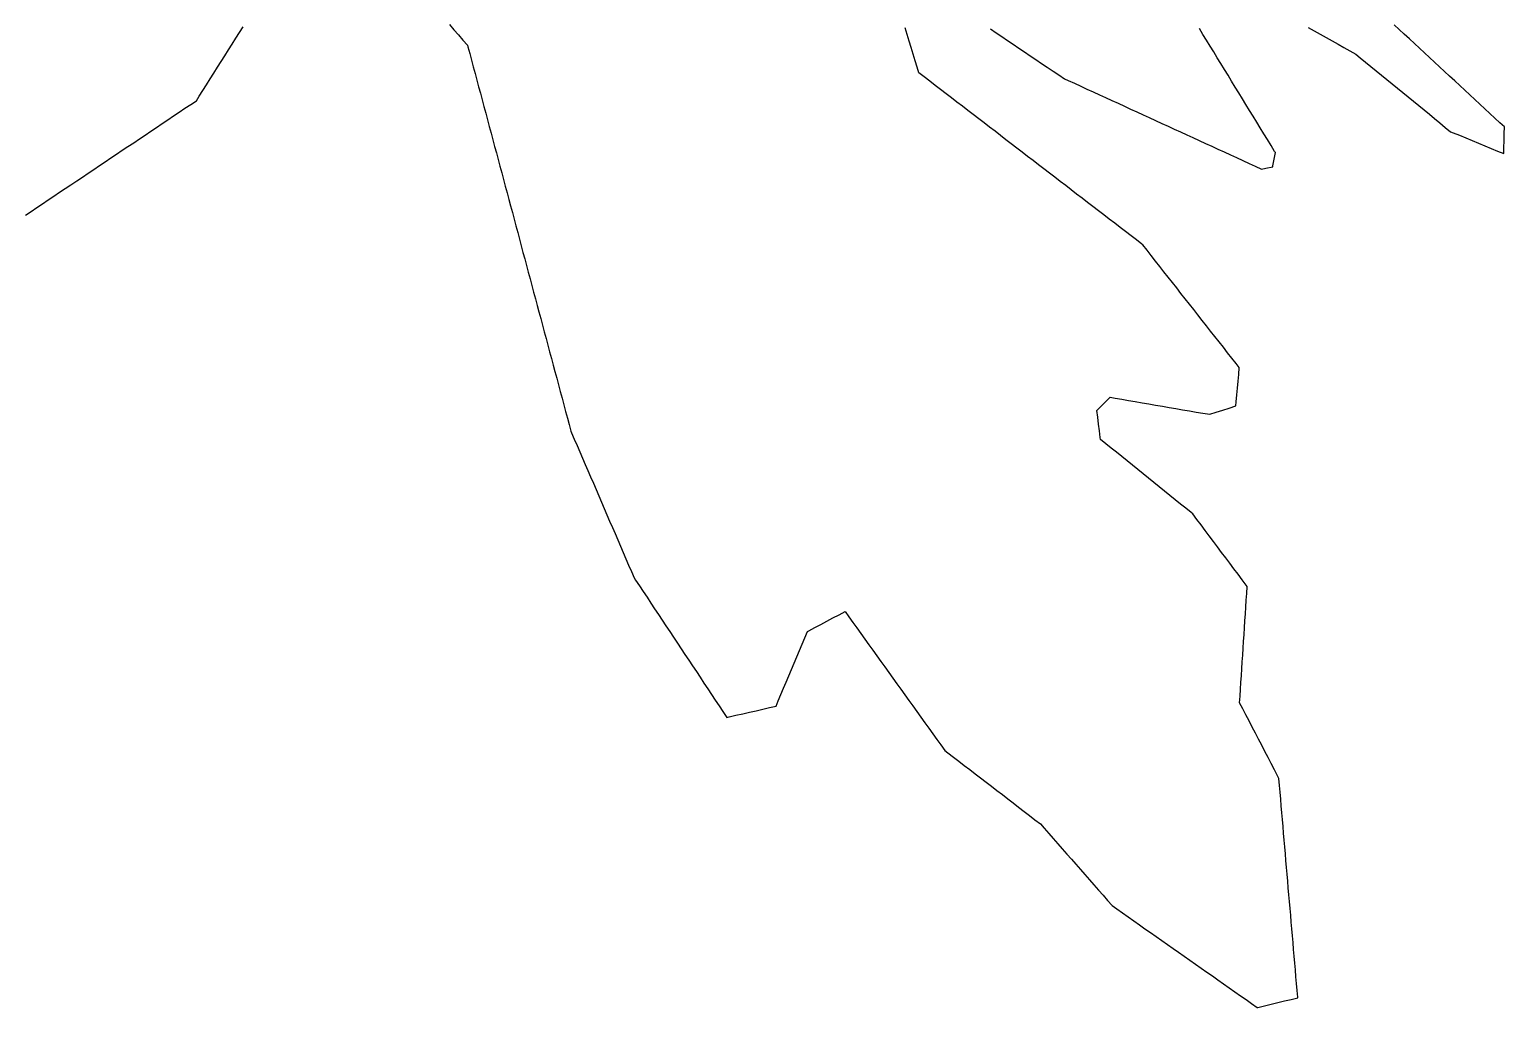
# Model space of a CAD drawing. Header units: millimetres. Extents: x 0 to 2762, y 6 to 2482.
# Drawn here: x 2413.2 to 2628.2, y 763.3 to 905.9 of the extents above; entities that cross this region are included whole.
import ezdxf

# ---------------------------------------------------------------- set-up
doc = ezdxf.new("R2010")
doc.units = ezdxf.units.MM
doc.layers.add('ALL_ISLANDS', color=7, linetype='Continuous')
doc.layers.add('OUTLINE_ISLAND_01', color=7, linetype='Continuous')

msp = doc.modelspace()

# ---------------------------------------------------------------- linework, layer by layer
at = {"layer": 'ALL_ISLANDS'}
for points in [[(2412.6059, 878.7772), (2413.4367, 879.3338), (2414.2675, 879.8904), (2415.0982, 880.447), (2415.929, 881.0037), (2416.7598, 881.5603), (2417.5905, 882.1169), (2418.4213, 882.6735), (2419.2521, 883.2301), (2420.0828, 883.7868), (2420.9136, 884.3434), (2421.7444, 884.9), (2422.5751, 885.4566), (2423.4059, 886.0132), (2424.2367, 886.5699), (2425.0674, 887.1265), (2425.8982, 887.6831), (2426.729, 888.2397), (2427.5597, 888.7963), (2428.3905, 889.353), (2429.2213, 889.9096), (2430.052, 890.4662), (2430.8828, 891.0228), (2431.7136, 891.5794), (2432.5443, 892.1361), (2433.3751, 892.6927), (2434.2059, 893.2493), (2435.0366, 893.8059), (2435.8674, 894.3626), (2436.6982, 894.9192), (2437.5289, 895.4758), (2437.9378, 896.1203), (2438.4735, 896.9647), (2439.0092, 897.8091), (2439.5448, 898.6535), (2440.0805, 899.4979), (2440.6162, 900.3423), (2441.1519, 901.1868), (2441.6876, 902.0312), (2442.2233, 902.8756), (2442.7589, 903.72), (2443.2946, 904.5644), (2443.8303, 905.4089), (2444.366, 906.2533)], [(2474.4187, 906.5726), (2475.0758, 905.8188), (2475.7328, 905.0649), (2476.3899, 904.3111), (2477.0469, 903.5572), (2477.1138, 903.3076), (2477.3725, 902.3417), (2477.6313, 901.3758), (2477.8901, 900.4098), (2478.1488, 899.4439), (2478.4076, 898.4779), (2478.6663, 897.512), (2478.9251, 896.5461), (2479.1839, 895.5801), (2479.4426, 894.6142), (2479.7014, 893.6482), (2479.9601, 892.6823), (2480.2189, 891.7163), (2480.4777, 890.7504), (2480.7364, 889.7845), (2480.9952, 888.8185), (2481.2539, 887.8526), (2481.5127, 886.8866), (2481.7715, 885.9207), (2482.0302, 884.9548), (2482.289, 883.9888), (2482.5478, 883.0229), (2482.8065, 882.0569), (2483.0653, 881.091), (2483.324, 880.1251), (2483.5828, 879.1591), (2483.8416, 878.1932), (2484.1003, 877.2272), (2484.3591, 876.2613), (2484.6178, 875.2953), (2484.8766, 874.3294), (2485.1354, 873.3635), (2485.3941, 872.3975), (2485.6529, 871.4316), (2485.9116, 870.4656), (2486.1704, 869.4997), (2486.4292, 868.5338), (2486.6879, 867.5678), (2486.9467, 866.6019), (2487.2054, 865.6359), (2487.4642, 864.67), (2487.723, 863.704), (2487.9817, 862.7381), (2488.2405, 861.7722), (2488.4992, 860.8062), (2488.758, 859.8403), (2489.0168, 858.8743), (2489.2755, 857.9084), (2489.5343, 856.9425), (2489.7931, 855.9765), (2490.0518, 855.0106), (2490.3106, 854.0446), (2490.5693, 853.0787), (2490.8281, 852.1127), (2491.0869, 851.1468), (2491.3456, 850.1809), (2491.6044, 849.2149), (2491.8631, 848.249), (2492.1219, 847.283), (2492.2218, 847.0513), (2492.6175, 846.133), (2493.0133, 845.2146), (2493.409, 844.2963), (2493.8048, 843.3779), (2494.2006, 842.4596), (2494.5963, 841.5412), (2494.9921, 840.6228), (2495.3878, 839.7045), (2495.7836, 838.7861), (2496.1793, 837.8678), (2496.5751, 836.9494), (2496.9709, 836.0311), (2497.3666, 835.1127), (2497.7624, 834.1944), (2498.1581, 833.276), (2498.5539, 832.3577), (2498.9497, 831.4393), (2499.3454, 830.521), (2499.7412, 829.6026), (2500.1369, 828.6842), (2500.5327, 827.7659), (2500.9285, 826.8475), (2501.3242, 825.9292), (2501.5566, 825.5789), (2502.1093, 824.7456), (2502.6621, 823.9123), (2503.2149, 823.079), (2503.7677, 822.2456), (2504.3204, 821.4123), (2504.8732, 820.579), (2505.426, 819.7456), (2505.9788, 818.9123), (2506.5316, 818.079), (2507.0843, 817.2457), (2507.6371, 816.4123), (2508.1899, 815.579), (2508.7427, 814.7457), (2509.2954, 813.9123), (2509.8482, 813.079), (2510.401, 812.2457), (2510.9538, 811.4124), (2511.5066, 810.579), (2512.0593, 809.7457), (2512.6121, 808.9124), (2513.1649, 808.079), (2513.7177, 807.2457), (2514.2704, 806.4124), (2514.8232, 805.5791), (2515.2058, 805.6659), (2516.181, 805.8872), (2517.1562, 806.1085), (2518.1314, 806.3298), (2519.1066, 806.5511), (2520.0818, 806.7724), (2521.057, 806.9937), (2522.0322, 807.215), (2522.3473, 807.9652), (2522.7345, 808.8872), (2523.1217, 809.8092), (2523.5089, 810.7312), (2523.8961, 811.6532), (2524.2834, 812.5752), (2524.6706, 813.4972), (2525.0578, 814.4192), (2525.445, 815.3412), (2525.8322, 816.2631), (2526.2194, 817.1851), (2526.6066, 818.1071), (2526.7821, 818.2001), (2527.6658, 818.6681), (2528.5495, 819.1362), (2529.4331, 819.6043), (2530.3168, 820.0724), (2531.2005, 820.5405), (2532.0842, 821.0086), (2532.6412, 820.2329), (2533.2245, 819.4207), (2533.8078, 818.6084), (2534.3911, 817.7961), (2534.9744, 816.9839), (2535.5577, 816.1716), (2536.1409, 815.3593), (2536.7242, 814.5471), (2537.3075, 813.7348), (2537.8908, 812.9226), (2538.4741, 812.1103), (2539.0574, 811.298), (2539.6407, 810.4858), (2540.224, 809.6735), (2540.8073, 808.8612), (2541.3906, 808.049), (2541.9739, 807.2367), (2542.5572, 806.4244), (2543.1404, 805.6122), (2543.7237, 804.7999), (2544.307, 803.9877), (2544.8903, 803.1754), (2545.4736, 802.3631), (2546.0569, 801.5509), (2546.6402, 800.7386), (2547.0729, 800.4062), (2547.866, 799.7971), (2548.659, 799.1879), (2549.4521, 798.5788), (2550.2452, 797.9696), (2551.0382, 797.3605), (2551.8313, 796.7513), (2552.6243, 796.1422), (2553.4174, 795.533), (2554.2104, 794.9239), (2555.0035, 794.3147), (2555.7965, 793.7056), (2556.5896, 793.0964), (2557.3826, 792.4873), (2558.1757, 791.8781), (2558.9687, 791.269), (2559.7618, 790.6598), (2560.5549, 790.0507), (2561.1111, 789.4161), (2561.7703, 788.6641), (2562.4295, 787.9122), (2563.0887, 787.1602), (2563.7479, 786.4082), (2564.407, 785.6562), (2565.0662, 784.9043), (2565.7254, 784.1523), (2566.3846, 783.4003), (2567.0438, 782.6483), (2567.703, 781.8963), (2568.3622, 781.1444), (2569.0214, 780.3924), (2569.6806, 779.6404), (2570.3398, 778.8884), (2570.9989, 778.1365), (2571.7013, 777.6435), (2572.5198, 777.069), (2573.3383, 776.4945), (2574.1568, 775.92), (2574.9753, 775.3456), (2575.7938, 774.7711), (2576.6123, 774.1966), (2577.4308, 773.6221), (2578.2493, 773.0476), (2579.0678, 772.4731), (2579.8863, 771.8986), (2580.7049, 771.3241), (2581.5234, 770.7496), (2582.3419, 770.1751), (2583.1604, 769.6006), (2583.9789, 769.0261), (2584.7974, 768.4516), (2585.6159, 767.8771), (2586.4344, 767.3026), (2587.2529, 766.7281), (2588.0714, 766.1536), (2588.8899, 765.5792), (2589.7084, 765.0047), (2590.527, 764.4302), (2591.3455, 763.8557), (2592.164, 763.2812), (2592.2281, 763.2967), (2593.2001, 763.5317), (2594.1721, 763.7667), (2595.1441, 764.0018), (2596.1161, 764.2368), (2597.0881, 764.4718), (2598.0601, 764.7068), (2598.0551, 764.7648), (2597.9698, 765.7611), (2597.8845, 766.7575), (2597.7992, 767.7539), (2597.7139, 768.7502), (2597.6286, 769.7466), (2597.5433, 770.7429), (2597.458, 771.7393), (2597.3727, 772.7356), (2597.2874, 773.732), (2597.2021, 774.7283), (2597.1168, 775.7247), (2597.0315, 776.7211), (2596.9462, 777.7174), (2596.8609, 778.7138), (2596.7756, 779.7101), (2596.6903, 780.7065), (2596.605, 781.7028), (2596.5197, 782.6992), (2596.4344, 783.6955), (2596.3491, 784.6919), (2596.2638, 785.6882), (2596.1785, 786.6846), (2596.0932, 787.681), (2596.0079, 788.6773), (2595.9226, 789.6737), (2595.8373, 790.67), (2595.752, 791.6664), (2595.6667, 792.6627), (2595.5814, 793.6591), (2595.4961, 794.6554), (2595.4108, 795.6518), (2595.3255, 796.6482), (2595.1102, 797.0638), (2594.6502, 797.9517), (2594.1902, 798.8397), (2593.7303, 799.7276), (2593.2703, 800.6155), (2592.8103, 801.5034), (2592.3503, 802.3914), (2591.8903, 803.2793), (2591.4304, 804.1672), (2590.9704, 805.0552), (2590.5104, 805.9431), (2590.0504, 806.831), (2589.5904, 807.719), (2589.6526, 808.6705), (2589.7178, 809.6684), (2589.7829, 810.6663), (2589.8481, 811.6641), (2589.9133, 812.662), (2589.9784, 813.6599), (2590.0436, 814.6578), (2590.1088, 815.6556), (2590.1739, 816.6535), (2590.2391, 817.6514), (2590.3043, 818.6493), (2590.3694, 819.6471), (2590.4346, 820.645), (2590.4998, 821.6429), (2590.5649, 822.6407), (2590.6301, 823.6386), (2590.6953, 824.6365), (2590.5528, 824.8272), (2589.9543, 825.6283), (2589.3557, 826.4294), (2588.7572, 827.2305), (2588.1587, 828.0316), (2587.5601, 828.8327), (2586.9616, 829.6338), (2586.3631, 830.4349), (2585.7645, 831.236), (2585.166, 832.0371), (2584.5675, 832.8382), (2583.9689, 833.6393), (2583.3704, 834.4404), (2582.7719, 835.2415), (2582.5467, 835.4232), (2581.7684, 836.0511), (2580.9901, 836.6789), (2580.2118, 837.3068), (2579.4335, 837.9347), (2578.6552, 838.5626), (2577.8769, 839.1905), (2577.0986, 839.8184), (2576.3203, 840.4463), (2575.542, 841.0742), (2574.7637, 841.7021), (2573.9854, 842.33), (2573.2071, 842.9579), (2572.4288, 843.5858), (2571.6505, 844.2137), (2570.8722, 844.8416), (2570.0939, 845.4695), (2569.3156, 846.0974), (2569.2824, 846.3571), (2569.1557, 847.349), (2569.0289, 848.341), (2568.9021, 849.3329), (2568.7753, 850.3248), (2569.296, 850.8372), (2570.0088, 851.5386), (2570.7216, 852.2399), (2571.4265, 852.1191), (2572.4121, 851.9501), (2573.3977, 851.7811), (2574.3834, 851.6121), (2575.369, 851.4431), (2576.3546, 851.2741), (2577.3402, 851.1051), (2578.3258, 850.9361), (2579.3114, 850.7671), (2580.2971, 850.5981), (2581.2827, 850.4291), (2582.2683, 850.2601), (2583.2539, 850.0911), (2584.2395, 849.9221), (2585.2251, 849.7531), (2585.2261, 849.7534), (2586.1781, 850.0595), (2587.1301, 850.3657), (2588.0821, 850.6718), (2589.0341, 850.9779), (2589.0903, 851.5897), (2589.1817, 852.5855), (2589.2731, 853.5813), (2589.3644, 854.5771), (2589.4558, 855.573), (2589.5472, 856.5688), (2589.0768, 857.1667), (2588.4585, 857.9527), (2587.8402, 858.7386), (2587.2219, 859.5245), (2586.6036, 860.3105), (2585.9852, 861.0964), (2585.3669, 861.8823), (2584.7486, 862.6683), (2584.1303, 863.4542), (2583.512, 864.2401), (2582.8937, 865.0261), (2582.2754, 865.812), (2581.6571, 866.5979), (2581.0387, 867.3838), (2580.4204, 868.1698), (2579.8021, 868.9557), (2579.1838, 869.7416), (2578.5655, 870.5276), (2577.9472, 871.3135), (2577.3289, 872.0994), (2576.7106, 872.8854), (2576.0922, 873.6713), (2575.4739, 874.4572), (2575.3451, 874.5562), (2574.5522, 875.1656), (2573.7593, 875.7749), (2572.9664, 876.3842), (2572.1735, 876.9936), (2571.3806, 877.6029), (2570.5877, 878.2123), (2569.7948, 878.8216), (2569.0019, 879.4309), (2568.2089, 880.0403), (2567.416, 880.6496), (2566.6231, 881.2589), (2565.8302, 881.8683), (2565.0373, 882.4776), (2564.2444, 883.087), (2563.4515, 883.6963), (2562.6586, 884.3056), (2561.8657, 884.915), (2561.0728, 885.5243), (2560.2799, 886.1337), (2559.4869, 886.743), (2558.694, 887.3523), (2557.9011, 887.9617), (2557.1082, 888.571), (2556.3153, 889.1804), (2555.5224, 889.7897), (2554.7295, 890.399), (2553.9366, 891.0084), (2553.1437, 891.6177), (2552.3508, 892.2271), (2551.5578, 892.8364), (2550.7649, 893.4457), (2549.972, 894.0551), (2549.1791, 894.6644), (2548.3862, 895.2737), (2547.5933, 895.8831), (2546.8004, 896.4924), (2546.0075, 897.1018), (2545.2146, 897.7111), (2544.4217, 898.3204), (2543.6287, 898.9298), (2542.8358, 899.5391), (2542.5891, 900.3381), (2542.2939, 901.2936), (2541.9988, 902.249), (2541.7037, 903.2045), (2541.4086, 904.16), (2541.1135, 905.1154), (2540.8184, 906.0709)], [(2553.2624, 905.9299), (2554.0924, 905.3721), (2554.9224, 904.8144), (2555.7524, 904.2566), (2556.5824, 903.6988), (2557.4124, 903.1411), (2558.2424, 902.5833), (2559.0724, 902.0256), (2559.9024, 901.4678), (2560.7324, 900.9101), (2561.5624, 900.3523), (2562.3924, 899.7945), (2563.2224, 899.2368), (2564.0524, 898.679), (2564.6094, 898.4236), (2565.5184, 898.0068), (2566.4274, 897.59), (2567.3364, 897.1732), (2568.2454, 896.7564), (2569.1544, 896.3396), (2570.0634, 895.9228), (2570.9724, 895.506), (2571.8814, 895.0892), (2572.7904, 894.6724), (2573.6994, 894.2556), (2574.6084, 893.8388), (2575.5174, 893.422), (2576.4264, 893.0052), (2577.3354, 892.5884), (2578.2444, 892.1716), (2579.1534, 891.7548), (2580.0624, 891.338), (2580.9714, 890.9212), (2581.8804, 890.5044), (2582.7894, 890.0877), (2583.6984, 889.6709), (2584.6074, 889.2541), (2585.5164, 888.8373), (2586.4254, 888.4205), (2587.3344, 888.0037), (2588.2434, 887.5869), (2589.1524, 887.1701), (2590.0614, 886.7533), (2590.9704, 886.3365), (2591.8794, 885.9197), (2592.7884, 885.5029), (2593.4349, 885.6405), (2594.4129, 885.8488), (2594.4336, 885.9602), (2594.6154, 886.9435), (2594.7973, 887.9269), (2594.6967, 888.0909), (2594.1739, 888.9434), (2593.6512, 889.7959), (2593.1284, 890.6484), (2592.6057, 891.5009), (2592.0829, 892.3534), (2591.5602, 893.2059), (2591.0374, 894.0583), (2590.5146, 894.9108), (2589.9919, 895.7633), (2589.4691, 896.6158), (2588.9464, 897.4683), (2588.4236, 898.3208), (2587.9009, 899.1732), (2587.3781, 900.0257), (2586.8554, 900.8782), (2586.3326, 901.7307), (2585.8099, 902.5832), (2585.2871, 903.4357), (2584.7644, 904.2881), (2584.2416, 905.1406), (2583.7188, 905.9931)], [(2599.5742, 906.1651), (2600.4459, 905.6751), (2601.3176, 905.1851), (2602.1893, 904.6951), (2603.061, 904.2051), (2603.9327, 903.7151), (2604.8045, 903.2251), (2605.6762, 902.735), (2606.5479, 902.245), (2607.1849, 901.7235), (2607.9587, 901.0901), (2608.7325, 900.4566), (2609.5063, 899.8232), (2610.2801, 899.1897), (2611.0538, 898.5563), (2611.8276, 897.9228), (2612.6014, 897.2894), (2613.3752, 896.6559), (2614.149, 896.0225), (2614.9228, 895.389), (2615.6965, 894.7556), (2616.4703, 894.1221), (2617.2441, 893.4887), (2618.0179, 892.8552), (2618.7917, 892.2218), (2619.5655, 891.5883), (2620.3392, 890.9549), (2620.6999, 890.8062), (2621.6244, 890.425), (2622.5489, 890.0438), (2623.4734, 889.6627), (2624.3979, 889.2815), (2625.3224, 888.9003), (2626.2469, 888.5191), (2627.1714, 888.138), (2628.0959, 887.7568), (2628.1194, 888.6418), (2628.146, 889.6415), (2628.1726, 890.6411), (2628.1992, 891.6408), (2627.5414, 892.2497), (2626.8076, 892.9291), (2626.0737, 893.6084), (2625.3399, 894.2877), (2624.6061, 894.9671), (2623.8723, 895.6464), (2623.1384, 896.3258), (2622.4046, 897.0051), (2621.6708, 897.6844), (2620.937, 898.3638), (2620.2031, 899.0431), (2619.4693, 899.7225), (2618.7355, 900.4018), (2618.0017, 901.0811), (2617.2678, 901.7605), (2616.534, 902.4398), (2615.8002, 903.1192), (2615.0664, 903.7985), (2614.3326, 904.4778), (2613.5987, 905.1572), (2612.8649, 905.8365), (2612.1311, 906.5158)]]:
    msp.add_lwpolyline(points, dxfattribs=at)
at = {"layer": 'OUTLINE_ISLAND_01'}
for points in [[(2412.6059, 878.7772), (2413.4367, 879.3338), (2414.2675, 879.8904), (2415.0982, 880.447), (2415.929, 881.0037), (2416.7598, 881.5603), (2417.5905, 882.1169), (2418.4213, 882.6735), (2419.2521, 883.2301), (2420.0828, 883.7868), (2420.9136, 884.3434), (2421.7444, 884.9), (2422.5751, 885.4566), (2423.4059, 886.0132), (2424.2367, 886.5699), (2425.0674, 887.1265), (2425.8982, 887.6831), (2426.729, 888.2397), (2427.5597, 888.7963), (2428.3905, 889.353), (2429.2213, 889.9096), (2430.052, 890.4662), (2430.8828, 891.0228), (2431.7136, 891.5794), (2432.5443, 892.1361), (2433.3751, 892.6927), (2434.2059, 893.2493), (2435.0366, 893.8059), (2435.8674, 894.3626), (2436.6982, 894.9192), (2437.5289, 895.4758), (2437.9378, 896.1203), (2438.4735, 896.9647), (2439.0092, 897.8091), (2439.5448, 898.6535), (2440.0805, 899.4979), (2440.6162, 900.3423), (2441.1519, 901.1868), (2441.6876, 902.0312), (2442.2233, 902.8756), (2442.7589, 903.72), (2443.2946, 904.5644), (2443.8303, 905.4089), (2444.366, 906.2533)], [(2474.4187, 906.5726), (2475.0758, 905.8188), (2475.7328, 905.0649), (2476.3899, 904.3111), (2477.0469, 903.5572), (2477.1138, 903.3076), (2477.3725, 902.3417), (2477.6313, 901.3758), (2477.8901, 900.4098), (2478.1488, 899.4439), (2478.4076, 898.4779), (2478.6663, 897.512), (2478.9251, 896.5461), (2479.1839, 895.5801), (2479.4426, 894.6142), (2479.7014, 893.6482), (2479.9601, 892.6823), (2480.2189, 891.7163), (2480.4777, 890.7504), (2480.7364, 889.7845), (2480.9952, 888.8185), (2481.2539, 887.8526), (2481.5127, 886.8866), (2481.7715, 885.9207), (2482.0302, 884.9548), (2482.289, 883.9888), (2482.5478, 883.0229), (2482.8065, 882.0569), (2483.0653, 881.091), (2483.324, 880.1251), (2483.5828, 879.1591), (2483.8416, 878.1932), (2484.1003, 877.2272), (2484.3591, 876.2613), (2484.6178, 875.2953), (2484.8766, 874.3294), (2485.1354, 873.3635), (2485.3941, 872.3975), (2485.6529, 871.4316), (2485.9116, 870.4656), (2486.1704, 869.4997), (2486.4292, 868.5338), (2486.6879, 867.5678), (2486.9467, 866.6019), (2487.2054, 865.6359), (2487.4642, 864.67), (2487.723, 863.704), (2487.9817, 862.7381), (2488.2405, 861.7722), (2488.4992, 860.8062), (2488.758, 859.8403), (2489.0168, 858.8743), (2489.2755, 857.9084), (2489.5343, 856.9425), (2489.7931, 855.9765), (2490.0518, 855.0106), (2490.3106, 854.0446), (2490.5693, 853.0787), (2490.8281, 852.1127), (2491.0869, 851.1468), (2491.3456, 850.1809), (2491.6044, 849.2149), (2491.8631, 848.249), (2492.1219, 847.283), (2492.2218, 847.0513), (2492.6175, 846.133), (2493.0133, 845.2146), (2493.409, 844.2963), (2493.8048, 843.3779), (2494.2006, 842.4596), (2494.5963, 841.5412), (2494.9921, 840.6228), (2495.3878, 839.7045), (2495.7836, 838.7861), (2496.1793, 837.8678), (2496.5751, 836.9494), (2496.9709, 836.0311), (2497.3666, 835.1127), (2497.7624, 834.1944), (2498.1581, 833.276), (2498.5539, 832.3577), (2498.9497, 831.4393), (2499.3454, 830.521), (2499.7412, 829.6026), (2500.1369, 828.6842), (2500.5327, 827.7659), (2500.9285, 826.8475), (2501.3242, 825.9292), (2501.5566, 825.5789), (2502.1093, 824.7456), (2502.6621, 823.9123), (2503.2149, 823.079), (2503.7677, 822.2456), (2504.3204, 821.4123), (2504.8732, 820.579), (2505.426, 819.7456), (2505.9788, 818.9123), (2506.5316, 818.079), (2507.0843, 817.2457), (2507.6371, 816.4123), (2508.1899, 815.579), (2508.7427, 814.7457), (2509.2954, 813.9123), (2509.8482, 813.079), (2510.401, 812.2457), (2510.9538, 811.4124), (2511.5066, 810.579), (2512.0593, 809.7457), (2512.6121, 808.9124), (2513.1649, 808.079), (2513.7177, 807.2457), (2514.2704, 806.4124), (2514.8232, 805.5791), (2515.2058, 805.6659), (2516.181, 805.8872), (2517.1562, 806.1085), (2518.1314, 806.3298), (2519.1066, 806.5511), (2520.0818, 806.7724), (2521.057, 806.9937), (2522.0322, 807.215), (2522.3473, 807.9652), (2522.7345, 808.8872), (2523.1217, 809.8092), (2523.5089, 810.7312), (2523.8961, 811.6532), (2524.2834, 812.5752), (2524.6706, 813.4972), (2525.0578, 814.4192), (2525.445, 815.3412), (2525.8322, 816.2631), (2526.2194, 817.1851), (2526.6066, 818.1071), (2526.7821, 818.2001), (2527.6658, 818.6681), (2528.5495, 819.1362), (2529.4331, 819.6043), (2530.3168, 820.0724), (2531.2005, 820.5405), (2532.0842, 821.0086), (2532.6412, 820.2329), (2533.2245, 819.4207), (2533.8078, 818.6084), (2534.3911, 817.7961), (2534.9744, 816.9839), (2535.5577, 816.1716), (2536.1409, 815.3593), (2536.7242, 814.5471), (2537.3075, 813.7348), (2537.8908, 812.9226), (2538.4741, 812.1103), (2539.0574, 811.298), (2539.6407, 810.4858), (2540.224, 809.6735), (2540.8073, 808.8612), (2541.3906, 808.049), (2541.9739, 807.2367), (2542.5572, 806.4244), (2543.1404, 805.6122), (2543.7237, 804.7999), (2544.307, 803.9877), (2544.8903, 803.1754), (2545.4736, 802.3631), (2546.0569, 801.5509), (2546.6402, 800.7386), (2547.0729, 800.4062), (2547.866, 799.7971), (2548.659, 799.1879), (2549.4521, 798.5788), (2550.2452, 797.9696), (2551.0382, 797.3605), (2551.8313, 796.7513), (2552.6243, 796.1422), (2553.4174, 795.533), (2554.2104, 794.9239), (2555.0035, 794.3147), (2555.7965, 793.7056), (2556.5896, 793.0964), (2557.3826, 792.4873), (2558.1757, 791.8781), (2558.9687, 791.269), (2559.7618, 790.6598), (2560.5549, 790.0507), (2561.1111, 789.4161), (2561.7703, 788.6641), (2562.4295, 787.9122), (2563.0887, 787.1602), (2563.7479, 786.4082), (2564.407, 785.6562), (2565.0662, 784.9043), (2565.7254, 784.1523), (2566.3846, 783.4003), (2567.0438, 782.6483), (2567.703, 781.8963), (2568.3622, 781.1444), (2569.0214, 780.3924), (2569.6806, 779.6404), (2570.3398, 778.8884), (2570.9989, 778.1365), (2571.7013, 777.6435), (2572.5198, 777.069), (2573.3383, 776.4945), (2574.1568, 775.92), (2574.9753, 775.3456), (2575.7938, 774.7711), (2576.6123, 774.1966), (2577.4308, 773.6221), (2578.2493, 773.0476), (2579.0678, 772.4731), (2579.8863, 771.8986), (2580.7049, 771.3241), (2581.5234, 770.7496), (2582.3419, 770.1751), (2583.1604, 769.6006), (2583.9789, 769.0261), (2584.7974, 768.4516), (2585.6159, 767.8771), (2586.4344, 767.3026), (2587.2529, 766.7281), (2588.0714, 766.1536), (2588.8899, 765.5792), (2589.7084, 765.0047), (2590.527, 764.4302), (2591.3455, 763.8557), (2592.164, 763.2812), (2592.2281, 763.2967), (2593.2001, 763.5317), (2594.1721, 763.7667), (2595.1441, 764.0018), (2596.1161, 764.2368), (2597.0881, 764.4718), (2598.0601, 764.7068), (2598.0551, 764.7648), (2597.9698, 765.7611), (2597.8845, 766.7575), (2597.7992, 767.7539), (2597.7139, 768.7502), (2597.6286, 769.7466), (2597.5433, 770.7429), (2597.458, 771.7393), (2597.3727, 772.7356), (2597.2874, 773.732), (2597.2021, 774.7283), (2597.1168, 775.7247), (2597.0315, 776.7211), (2596.9462, 777.7174), (2596.8609, 778.7138), (2596.7756, 779.7101), (2596.6903, 780.7065), (2596.605, 781.7028), (2596.5197, 782.6992), (2596.4344, 783.6955), (2596.3491, 784.6919), (2596.2638, 785.6882), (2596.1785, 786.6846), (2596.0932, 787.681), (2596.0079, 788.6773), (2595.9226, 789.6737), (2595.8373, 790.67), (2595.752, 791.6664), (2595.6667, 792.6627), (2595.5814, 793.6591), (2595.4961, 794.6554), (2595.4108, 795.6518), (2595.3255, 796.6482), (2595.1102, 797.0638), (2594.6502, 797.9517), (2594.1902, 798.8397), (2593.7303, 799.7276), (2593.2703, 800.6155), (2592.8103, 801.5034), (2592.3503, 802.3914), (2591.8903, 803.2793), (2591.4304, 804.1672), (2590.9704, 805.0552), (2590.5104, 805.9431), (2590.0504, 806.831), (2589.5904, 807.719), (2589.6526, 808.6705), (2589.7178, 809.6684), (2589.7829, 810.6663), (2589.8481, 811.6641), (2589.9133, 812.662), (2589.9784, 813.6599), (2590.0436, 814.6578), (2590.1088, 815.6556), (2590.1739, 816.6535), (2590.2391, 817.6514), (2590.3043, 818.6493), (2590.3694, 819.6471), (2590.4346, 820.645), (2590.4998, 821.6429), (2590.5649, 822.6407), (2590.6301, 823.6386), (2590.6953, 824.6365), (2590.5528, 824.8272), (2589.9543, 825.6283), (2589.3557, 826.4294), (2588.7572, 827.2305), (2588.1587, 828.0316), (2587.5601, 828.8327), (2586.9616, 829.6338), (2586.3631, 830.4349), (2585.7645, 831.236), (2585.166, 832.0371), (2584.5675, 832.8382), (2583.9689, 833.6393), (2583.3704, 834.4404), (2582.7719, 835.2415), (2582.5467, 835.4232), (2581.7684, 836.0511), (2580.9901, 836.6789), (2580.2118, 837.3068), (2579.4335, 837.9347), (2578.6552, 838.5626), (2577.8769, 839.1905), (2577.0986, 839.8184), (2576.3203, 840.4463), (2575.542, 841.0742), (2574.7637, 841.7021), (2573.9854, 842.33), (2573.2071, 842.9579), (2572.4288, 843.5858), (2571.6505, 844.2137), (2570.8722, 844.8416), (2570.0939, 845.4695), (2569.3156, 846.0974), (2569.2824, 846.3571), (2569.1557, 847.349), (2569.0289, 848.341), (2568.9021, 849.3329), (2568.7753, 850.3248), (2569.296, 850.8372), (2570.0088, 851.5386), (2570.7216, 852.2399), (2571.4265, 852.1191), (2572.4121, 851.9501), (2573.3977, 851.7811), (2574.3834, 851.6121), (2575.369, 851.4431), (2576.3546, 851.2741), (2577.3402, 851.1051), (2578.3258, 850.9361), (2579.3114, 850.7671), (2580.2971, 850.5981), (2581.2827, 850.4291), (2582.2683, 850.2601), (2583.2539, 850.0911), (2584.2395, 849.9221), (2585.2251, 849.7531), (2585.2261, 849.7534), (2586.1781, 850.0595), (2587.1301, 850.3657), (2588.0821, 850.6718), (2589.0341, 850.9779), (2589.0903, 851.5897), (2589.1817, 852.5855), (2589.2731, 853.5813), (2589.3644, 854.5771), (2589.4558, 855.573), (2589.5472, 856.5688), (2589.0768, 857.1667), (2588.4585, 857.9527), (2587.8402, 858.7386), (2587.2219, 859.5245), (2586.6036, 860.3105), (2585.9852, 861.0964), (2585.3669, 861.8823), (2584.7486, 862.6683), (2584.1303, 863.4542), (2583.512, 864.2401), (2582.8937, 865.0261), (2582.2754, 865.812), (2581.6571, 866.5979), (2581.0387, 867.3838), (2580.4204, 868.1698), (2579.8021, 868.9557), (2579.1838, 869.7416), (2578.5655, 870.5276), (2577.9472, 871.3135), (2577.3289, 872.0994), (2576.7106, 872.8854), (2576.0922, 873.6713), (2575.4739, 874.4572), (2575.3451, 874.5562), (2574.5522, 875.1656), (2573.7593, 875.7749), (2572.9664, 876.3842), (2572.1735, 876.9936), (2571.3806, 877.6029), (2570.5877, 878.2123), (2569.7948, 878.8216), (2569.0019, 879.4309), (2568.2089, 880.0403), (2567.416, 880.6496), (2566.6231, 881.2589), (2565.8302, 881.8683), (2565.0373, 882.4776), (2564.2444, 883.087), (2563.4515, 883.6963), (2562.6586, 884.3056), (2561.8657, 884.915), (2561.0728, 885.5243), (2560.2799, 886.1337), (2559.4869, 886.743), (2558.694, 887.3523), (2557.9011, 887.9617), (2557.1082, 888.571), (2556.3153, 889.1804), (2555.5224, 889.7897), (2554.7295, 890.399), (2553.9366, 891.0084), (2553.1437, 891.6177), (2552.3508, 892.2271), (2551.5578, 892.8364), (2550.7649, 893.4457), (2549.972, 894.0551), (2549.1791, 894.6644), (2548.3862, 895.2737), (2547.5933, 895.8831), (2546.8004, 896.4924), (2546.0075, 897.1018), (2545.2146, 897.7111), (2544.4217, 898.3204), (2543.6287, 898.9298), (2542.8358, 899.5391), (2542.5891, 900.3381), (2542.2939, 901.2936), (2541.9988, 902.249), (2541.7037, 903.2045), (2541.4086, 904.16), (2541.1135, 905.1154), (2540.8184, 906.0709)], [(2553.2624, 905.9299), (2554.0924, 905.3721), (2554.9224, 904.8144), (2555.7524, 904.2566), (2556.5824, 903.6988), (2557.4124, 903.1411), (2558.2424, 902.5833), (2559.0724, 902.0256), (2559.9024, 901.4678), (2560.7324, 900.9101), (2561.5624, 900.3523), (2562.3924, 899.7945), (2563.2224, 899.2368), (2564.0524, 898.679), (2564.6094, 898.4236), (2565.5184, 898.0068), (2566.4274, 897.59), (2567.3364, 897.1732), (2568.2454, 896.7564), (2569.1544, 896.3396), (2570.0634, 895.9228), (2570.9724, 895.506), (2571.8814, 895.0892), (2572.7904, 894.6724), (2573.6994, 894.2556), (2574.6084, 893.8388), (2575.5174, 893.422), (2576.4264, 893.0052), (2577.3354, 892.5884), (2578.2444, 892.1716), (2579.1534, 891.7548), (2580.0624, 891.338), (2580.9714, 890.9212), (2581.8804, 890.5044), (2582.7894, 890.0877), (2583.6984, 889.6709), (2584.6074, 889.2541), (2585.5164, 888.8373), (2586.4254, 888.4205), (2587.3344, 888.0037), (2588.2434, 887.5869), (2589.1524, 887.1701), (2590.0614, 886.7533), (2590.9704, 886.3365), (2591.8794, 885.9197), (2592.7884, 885.5029), (2593.4349, 885.6405), (2594.4129, 885.8488), (2594.4336, 885.9602), (2594.6154, 886.9435), (2594.7973, 887.9269), (2594.6967, 888.0909), (2594.1739, 888.9434), (2593.6512, 889.7959), (2593.1284, 890.6484), (2592.6057, 891.5009), (2592.0829, 892.3534), (2591.5602, 893.2059), (2591.0374, 894.0583), (2590.5146, 894.9108), (2589.9919, 895.7633), (2589.4691, 896.6158), (2588.9464, 897.4683), (2588.4236, 898.3208), (2587.9009, 899.1732), (2587.3781, 900.0257), (2586.8554, 900.8782), (2586.3326, 901.7307), (2585.8099, 902.5832), (2585.2871, 903.4357), (2584.7644, 904.2881), (2584.2416, 905.1406), (2583.7188, 905.9931)], [(2599.5742, 906.1651), (2600.4459, 905.6751), (2601.3176, 905.1851), (2602.1893, 904.6951), (2603.061, 904.2051), (2603.9327, 903.7151), (2604.8045, 903.2251), (2605.6762, 902.735), (2606.5479, 902.245), (2607.1849, 901.7235), (2607.9587, 901.0901), (2608.7325, 900.4566), (2609.5063, 899.8232), (2610.2801, 899.1897), (2611.0538, 898.5563), (2611.8276, 897.9228), (2612.6014, 897.2894), (2613.3752, 896.6559), (2614.149, 896.0225), (2614.9228, 895.389), (2615.6965, 894.7556), (2616.4703, 894.1221), (2617.2441, 893.4887), (2618.0179, 892.8552), (2618.7917, 892.2218), (2619.5655, 891.5883), (2620.3392, 890.9549), (2620.6999, 890.8062), (2621.6244, 890.425), (2622.5489, 890.0438), (2623.4734, 889.6627), (2624.3979, 889.2815), (2625.3224, 888.9003), (2626.2469, 888.5191), (2627.1714, 888.138), (2628.0959, 887.7568), (2628.1194, 888.6418), (2628.146, 889.6415), (2628.1726, 890.6411), (2628.1992, 891.6408), (2627.5414, 892.2497), (2626.8076, 892.9291), (2626.0737, 893.6084), (2625.3399, 894.2877), (2624.6061, 894.9671), (2623.8723, 895.6464), (2623.1384, 896.3258), (2622.4046, 897.0051), (2621.6708, 897.6844), (2620.937, 898.3638), (2620.2031, 899.0431), (2619.4693, 899.7225), (2618.7355, 900.4018), (2618.0017, 901.0811), (2617.2678, 901.7605), (2616.534, 902.4398), (2615.8002, 903.1192), (2615.0664, 903.7985), (2614.3326, 904.4778), (2613.5987, 905.1572), (2612.8649, 905.8365), (2612.1311, 906.5158)]]:
    msp.add_lwpolyline(points, dxfattribs=at)

doc.saveas('drawing.dxf')
